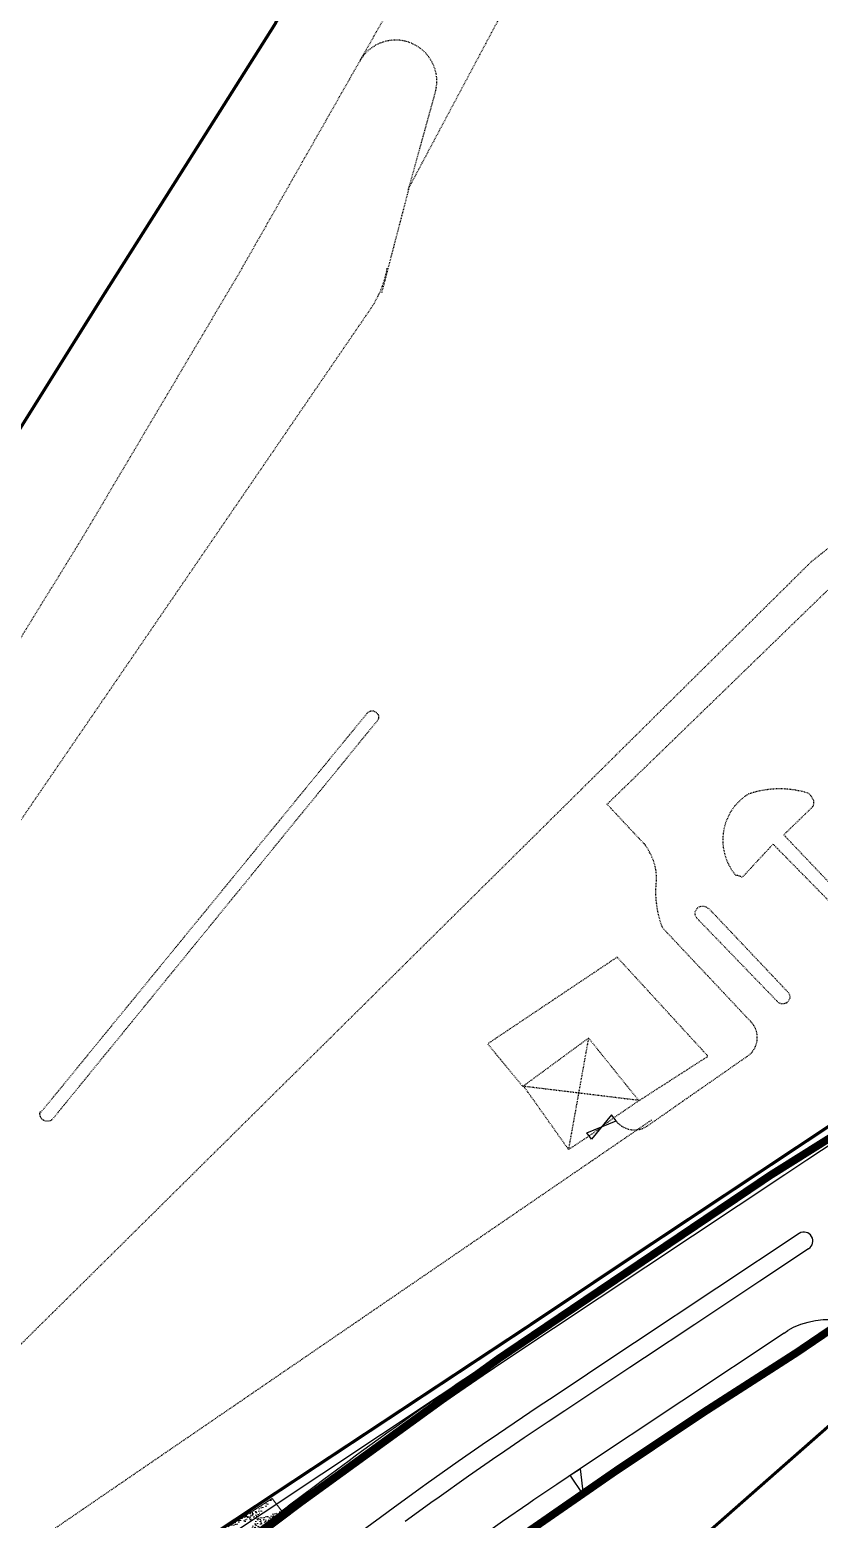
# Model space of a CAD drawing. Header units: millimetres. Extents: x 50357 to 985146, y 723188 to 1803594.
# Drawn here: x 831781.5 to 831882.8, y 820029.4 to 820220.6 of the extents above; entities that cross this region are included whole.
import ezdxf
from ezdxf.xclip import XClip

# ---------------------------------------------------------------- set-up
doc = ezdxf.new("R2010")
doc.units = ezdxf.units.MM
doc.header["$LTSCALE"] = 3
doc.header["$MEASUREMENT"] = 0
for name, pattern in [('DASHED', [19.05, 12.7, -6.35]), ('PHANTOM', [2.5, 1.25, -0.25, 0.25, -0.25, 0.25, -0.25]), ('x-baseplan$0$DGN Style 2', [1.94727e-06, 0, -1.94727e-06])]:
    doc.linetypes.add(name, pattern=pattern)
for name, color, linetype in [('00_Xref', 7, 'Continuous'), ('_PARCEL BOUNDARY', 10, 'DASHED'), ('x-baseplan$0$XXXXX-PIW-DWG-P00-XXXX-R100-WS4-00$0$XXXXX-PIW-P-WHCGRDP1-XXX$0$MMH813_1', 3, 'Continuous'), ('x-baseplan$0$XXXXX-PIW-DWG-P00-XXXX-R100-WS4-00$0$XXXXX-PIW-P-WHCGRDP1-XXX$0$MMH813__', 3, 'Continuous'), ('x-baseplan$0$XXXXX-PIW-DWG-P00-XXXX-R100-WS4-00$0$XXXXX-PIW-P-WHCGRDP1_RUN IN AND OUT-XXX$0$MMH813_S', 3, 'Continuous')]:
    doc.layers.add(name, color=color, linetype=linetype)
for name, color, linetype, lineweight in [('DraftConditionLine_AtGradeRoad_20180809', 7, 'Continuous', 0), ('x-baseplan$0$XXXXX-PIW-DWG-P00-XXXX-R100-WS4-00$0$XXXXX-PIW-P-WHCGRDP1_RUN IN AND OUT-XXX$0$MMH060__', 3, 'Continuous', 13), ('x-baseplan$0$XXXXX-PIW-DWG-P00-XXXX-R100-WS4-00$0$XXXXX-PIW-P-WHCGRDP1_RUN IN AND OUT-XXX$0$MMH071__', 3, 'Continuous', 18)]:
    doc.layers.add(name, color=color, linetype=linetype, lineweight=lineweight)
doc.layers.add('x-baseplan$0$AR-ROAD_AR_BS_MI_', color=7, linetype='Continuous', true_color=0x6d6d6d)

# ---------------------------------------------------------------- blocks, each defined once
blk = doc.blocks.new('x-baseplan$0$XXXXX-PIW-DWG-P00-XXXX-R100-WS4-00')
at = {"layer": 'x-baseplan$0$XXXXX-PIW-DWG-P00-XXXX-R100-WS4-00$0$XXXXX-PIW-P-WHCGRDP1_RUN IN AND OUT-XXX$0$MMH060__'}
h = blk.add_hatch(dxfattribs=at)
h.set_pattern_fill('AR-CONC', color=256, scale=0.005)
h.set_pattern_definition([(50, (0, 0), (0.910923345, -0.0796954277), [0.09525, -1.04775]), (355, (0, 0), (-0.1762171071, 0.9552842262), [0.0762, -0.83820292085]), (100.4514447, (0.0759, -0.0066), (0.73470623545, 0.87558875956), [0.080950044, -0.890451223]), (46.1842, (0, 0.254), (1.3553952045, -0.2102116397), [0.142875, -1.571625]), (96.63555761, (0.113, 0.2365), (1.1870206703, 1.237130623), [0.1214251157, -1.3356780408]), (351.18415117, (0, 0.254), (1.1870206703, 1.237130623), [0.1142998354, -1.2572986596]), (21, (0.127, 0.1905), (0.75807195635, -0.51132599094), [0.09525, -1.04775]), (326, (0.127, 0.1905), (0.30901014174, 0.9209398306), [0.0762, -0.8382]), (71.451445, (0.1902, 0.1479), (1.0670820964, 0.4096138444), [0.080950044, -0.890449688]), (37.5, (0, 0), (0.01544301625, 0.42277519437), [0, -0.82804, 0, -0.8509, 0, -0.841375]), (7.5, (0, 0), (0.33409831255, 0.50090287409), [0, -0.48514, 0, -0.80899, 0, -0.320675]), (327.5, (-0.2832, 0), (0.67795297583, -0.02864371996), [0, -0.3175, 0, -0.9906, 0, -1.31445]), (317.5, (-0.4102, 0), (0.74064590693, 0.12713245517), [0, -0.41275, 0, -0.65786, 0, -0.93345])])
edge = h.paths.add_edge_path()
edge.add_line((834260.35, 818031.27), (834265.73, 818035.32))
edge.add_line((834258.83, 818033.29), (834264.51, 818036.95))
at = {"layer": 'x-baseplan$0$XXXXX-PIW-DWG-P00-XXXX-R100-WS4-00$0$XXXXX-PIW-P-WHCGRDP1-XXX$0$MMH813_1'}
for p, q in [((834332.14, 818070.97, 6), (834310.99, 818056.9, 6.18)), ((834333.33, 818068.99, 6.18), (834327.06, 818064.82, 6.12)), ((834327.06, 818064.82, 6.12), (834323.09, 818062.19, 6.12)), ((834323.09, 818062.19, 6.12), (834318.73, 818059.28, 6.13)), ((834318.73, 818059.28, 6.13), (834312.27, 818054.99, 6.18)), ((834309.13, 818055.66, 6.2), (834300.8, 818050.13, 6.3)), ((834310.99, 818056.9, 6.18), (834309.13, 818055.66, 6.2)), ((834310.4, 818053.75, 6.2), (834302.07, 818048.21, 6.3)), ((834312.27, 818054.99, 6.18), (834310.4, 818053.75, 6.2)), ((834300.8, 818050.13, 6.3), (834298.65, 818048.7, 6.33)), ((834298.65, 818048.7, 6.33), (834295.56, 818046.63, 6.37)), ((834302.07, 818048.21, 6.3), (834299.92, 818046.78, 6.33)), ((834295.56, 818046.63, 6.37), (834292.49, 818044.53, 6.4)), ((834299.92, 818046.78, 6.33), (834296.85, 818044.72, 6.37)), ((834292.02, 818044.21, 6.41), (834288.37, 818041.68, 6.44)), ((834292.49, 818044.53, 6.4), (834292.02, 818044.21, 6.41)), ((834296.85, 818044.72, 6.37), (834293.79, 818042.64, 6.4)), ((834293.32, 818042.32, 6.41), (834289.69, 818039.79, 6.44)), ((834293.79, 818042.64, 6.4), (834293.32, 818042.32, 6.41)), ((834288.37, 818041.68, 6.44), (834284.28, 818038.78, 6.46)), ((834283.82, 818038.45, 6.46), (834280.22, 818035.84, 6.45)), ((834284.28, 818038.78, 6.46), (834283.82, 818038.45, 6.46)), ((834289.69, 818039.79, 6.44), (834285.62, 818036.91, 6.46)), ((834285.16, 818036.58, 6.46), (834281.58, 818033.98, 6.45)), ((834285.62, 818036.91, 6.46), (834285.16, 818036.58, 6.46)), ((834278.39, 818034.49, 6.44), (834276.19, 818032.86, 6.42)), ((834280.22, 818035.84, 6.45), (834278.39, 818034.49, 6.44))]:
    blk.add_line(p, q, dxfattribs=at)
blk.add_arc((834332.74, 818069.98), 1.15, 301.1434, 121.1434, dxfattribs=at)
at = {"layer": 'x-baseplan$0$XXXXX-PIW-DWG-P00-XXXX-R100-WS4-00$0$XXXXX-PIW-P-WHCGRDP1-XXX$0$MMH813__', "ltscale": 0.005142, "elevation": 5.71}
blk.add_lwpolyline([(834337.38, 818084.35), (834297.41, 818057.78), (834291.58, 818053.89), (834290.75, 818053.33), (834289.09, 818052.21), (834288.26, 818051.64), (834287.44, 818051.07), (834286.61, 818050.51), (834284.15, 818048.79), (834283.33, 818048.22), (834280.87, 818046.48), (834280.05, 818045.9), (834279.24, 818045.32), (834278.43, 818044.73), (834275.99, 818042.97), (834275.18, 818042.38), (834274.38, 818041.78), (834273.57, 818041.19), (834272.76, 818040.59), (834271.16, 818039.4), (834269.9, 818038.46), (834265.73, 818035.32)], dxfattribs=at)
at = {"layer": 'x-baseplan$0$XXXXX-PIW-DWG-P00-XXXX-R100-WS4-00$0$XXXXX-PIW-P-WHCGRDP1-XXX$0$MMH813__', "ltscale": 0.005142, "flags": 128}
blk.add_lwpolyline([(834337.77, 818059.63), (834331.84, 818055.69)], dxfattribs=at)
at = {"layer": 'x-baseplan$0$XXXXX-PIW-DWG-P00-XXXX-R100-WS4-00$0$XXXXX-PIW-P-WHCGRDP1-XXX$0$MMH813__', "ltscale": 0.005142}
blk.add_lwpolyline([(834330.19, 818058.17), (834330.67, 818058.49)], dxfattribs=at)
for points in [[(834337.38, 818084.35, 6.22), (834334.05, 818082.14, 6.18), (834333.22, 818081.59, 6.17), (834332.39, 818081.03, 6.15), (834331.55, 818080.48, 6.14), (834330.72, 818079.93, 6.13), (834329.89, 818079.37, 6.12), (834329.05, 818078.82, 6.11), (834328.22, 818078.26, 6.1), (834327.39, 818077.71, 6.09), (834321.56, 818073.84, 6.04), (834320.73, 818073.28, 6.04), (834317.4, 818071.07, 6.04), (834316.56, 818070.51, 6.04), (834313.23, 818068.3, 6.06), (834312.4, 818067.75, 6.06), (834306.57, 818063.87, 6.11), (834305.74, 818063.32, 6.12), (834297.41, 818057.78, 6.22), (834291.58, 818053.89, 6.29), (834290.75, 818053.33, 6.3), (834289.09, 818052.21, 6.32), (834288.26, 818051.64, 6.33), (834287.44, 818051.07, 6.34), (834286.61, 818050.51, 6.35), (834284.15, 818048.79, 6.37), (834283.33, 818048.22, 6.38), (834280.87, 818046.48, 6.39), (834280.05, 818045.9, 6.39), (834279.24, 818045.32, 6.39), (834278.43, 818044.73, 6.39), (834275.99, 818042.97, 6.38), (834275.18, 818042.38, 6.38), (834274.38, 818041.78, 6.38), (834273.57, 818041.19, 6.37), (834272.76, 818040.59, 6.36), (834271.16, 818039.4, 6.35), (834269.9, 818038.46, 6.34), (834266.57, 818035.95, 6.31)], [(834331.84, 818055.69, 0), (834305.6, 818038.25, 0), (834302.69, 818036.29, 0), (834299.79, 818034.32, 0), (834299.13, 818033.87, 0), (834295.77, 818031.54, 0), (834291.78, 818028.72, 0), (834291.14, 818028.25, 0), (834287.82, 818025.85, 0), (834285.84, 818024.4, 0), (834283.89, 818022.95, 0), (834282.4, 818021.83, 0), (834267.94, 818010.96, 0), (834236.67, 817985.99, 0), (834234.79, 817984.58, 0), (834234.39, 817984.28, 0), (834232.89, 817983.2, 0)], [(834355.98, 818095.06, 0), (834355.75, 818094.92, 0), (834355.49, 818094.74, 0), (834355.48, 818094.73, 0), (834347.16, 818089.2, 0), (834338.61, 818084, 0), (834333.12, 818080.37, 0), (834330.28, 818078.46, 0), (834294.62, 818054.76, 0), (834291.59, 818052.72, 0), (834288.57, 818050.67, 0), (834287.89, 818050.2, 0), (834284.4, 818047.78, 0), (834280.25, 818044.84, 0), (834279.57, 818044.36, 0), (834276.13, 818041.86, 0), (834274.07, 818040.35, 0), (834272.04, 818038.84, 0), (834270.49, 818037.68, 0), (834256.03, 818026.8, 0), (834223.37, 818003.67, 0)], [(834330.19, 818058.17, 0), (834303.95, 818040.72, 0), (834301.02, 818038.76, 0), (834298.1, 818036.78, 0), (834297.44, 818036.32, 0), (834294.06, 818033.98, 0), (834290.05, 818031.13, 0), (834289.4, 818030.67, 0), (834286.07, 818028.25, 0), (834284.08, 818026.79, 0), (834282.11, 818025.33, 0), (834280.61, 818024.21, 0), (834266.15, 818013.33, 0), (834234.88, 817988.37, 0), (834233, 817986.96, 0)], [(834337.77, 818059.63, 0), (834337.21, 818059.75, 0), (834336.21, 818059.85, 0), (834335.22, 818059.85, 0), (834334.22, 818059.75, 0), (834333.24, 818059.55, 0), (834332.29, 818059.26, 0), (834331.36, 818058.87, 0), (834330.67, 818058.49, 0)]]:
    blk.add_polyline3d(points, dxfattribs=at)
at = {"layer": 'x-baseplan$0$XXXXX-PIW-DWG-P00-XXXX-R100-WS4-00$0$XXXXX-PIW-P-WHCGRDP1_RUN IN AND OUT-XXX$0$MMH060__'}
for p, q in [((834258.83, 818033.29), (834264.51, 818036.95, 19.94)), ((834264.51, 818036.95, 19.94), (834265.73, 818035.32, 5.71)), ((834260.35, 818031.27, 6.49), (834265.73, 818035.32, 5.71))]:
    blk.add_line(p, q, dxfattribs=at)
at = {"layer": 'x-baseplan$0$XXXXX-PIW-DWG-P00-XXXX-R100-WS4-00$0$XXXXX-PIW-P-WHCGRDP1_RUN IN AND OUT-XXX$0$MMH071__'}
blk.add_line((834265.73, 818035.32, 5.71), (834266.32, 818034.54), dxfattribs=at)
at = {"layer": 'x-baseplan$0$XXXXX-PIW-DWG-P00-XXXX-R100-WS4-00$0$XXXXX-PIW-P-WHCGRDP1_RUN IN AND OUT-XXX$0$MMH813_S'}
for p, q in [((834265.73, 818035.32, 6.46), (834267.52, 818035.44)), ((834267.52, 818035.44), (834266.32, 818034.54))]:
    blk.add_line(p, q, dxfattribs=at)
blk.add_lwpolyline([(834304.42, 818037.46), (834302.76, 818039.93), (834304.01, 818040.76)], close=True, dxfattribs=at)
blk = doc.blocks.new('x-baseplan')
at = {"layer": 'x-baseplan$0$AR-ROAD_AR_BS_MI_', "linetype": 'x-baseplan$0$DGN Style 2'}
for p, q in [((834282, 818204.91), (834285.45, 818217.4)), ((834282, 818204.91), (834278.52, 818191.56)), ((834305.1, 818096.03), (834311.56, 818087.99)), ((834302.54, 818081.73), (834297.38, 818089.02)), ((834311.55, 818087.98), (834308.34, 818085.79)), ((834308.34, 818085.79), (834305.17, 818083.45)), ((834305.17, 818083.45), (834302.52, 818081.72))]:
    blk.add_line(p, q, dxfattribs=at)
at = {"layer": 'x-baseplan$0$AR-ROAD_AR_BS_MI_'}
blk.add_line((834217.07, 818004.36), (834353.63, 818095.16), dxfattribs=at)
at = {"layer": 'x-baseplan$0$AR-ROAD_AR_BS_MI_', "linetype": 'ByBlock', "lineweight": -2}
for p, q in [((834308.05, 818086.2), (834305.48, 818083.05)), ((834308.65, 818085.39), (834308.05, 818086.2)), ((834304.89, 818083.86), (834308.65, 818085.39)), ((834305.48, 818083.05), (834304.89, 818083.86))]:
    blk.add_line(p, q, dxfattribs=at)
at = {"layer": 'x-baseplan$0$AR-ROAD_AR_BS_MI_', "linetype": 'x-baseplan$0$DGN Style 2', "flags": 128}
for points in [[(834296.64, 818266.97), (834296.61, 818266.86), (834296.57, 818266.74), (834296.54, 818266.62), (834296.51, 818266.5), (834296.49, 818266.38), (834296.44, 818266.16), (834294.52, 818261.04), (834292.5, 818255.94), (834290.39, 818250.88), (834288.2, 818245.86), (834285.92, 818240.88), (834283.55, 818235.94), (834279.81, 818228.56), (834260.26, 818194.18), (834240.1, 818160.14), (834218.88, 818125.7)], [(834282, 818204.91), (834282.05, 818205.13), (834311.22, 818259.88)], [(834212.44, 818095.01), (834277.13, 818189.59), (834277.26, 818189.78), (834277.38, 818189.98), (834277.51, 818190.17), (834277.63, 818190.37), (834277.74, 818190.57), (834277.86, 818190.78), (834277.97, 818190.98), (834278.07, 818191.19), (834278.17, 818191.4), (834278.27, 818191.61), (834278.37, 818191.82), (834278.46, 818192.03), (834278.55, 818192.25), (834278.63, 818192.47), (834278.71, 818192.68), (834278.78, 818192.9), (834278.86, 818193.12), (834278.92, 818193.35), (834278.99, 818193.57), (834279.05, 818193.79), (834279.11, 818194.02), (834279.16, 818194.25), (834279.21, 818194.47), (834279.29, 818194.91)], [(834344.62, 818162.09), (834344.39, 818162.07), (834343.83, 818162.01), (834343.27, 818161.93), (834342.72, 818161.85), (834342.16, 818161.76), (834341.61, 818161.66), (834341.06, 818161.55), (834340.51, 818161.43), (834339.96, 818161.3), (834339.42, 818161.16), (834338.87, 818161.01), (834338.33, 818160.85), (834333.7, 818157.18), (834236.42, 818060.84)], [(834307.47, 818126.03), (834344.61, 818162.08)], [(834234.87, 818086.54), (834276.77, 818137.81), (834276.78, 818137.82), (834276.79, 818137.83), (834276.81, 818137.84), (834276.82, 818137.85), (834276.83, 818137.86), (834276.84, 818137.87), (834276.85, 818137.88), (834276.86, 818137.89), (834276.88, 818137.89), (834276.89, 818137.9), (834276.9, 818137.91), (834276.91, 818137.92), (834276.93, 818137.92), (834276.94, 818137.93), (834276.95, 818137.94), (834276.96, 818137.94), (834276.98, 818137.95), (834276.99, 818137.96), (834277, 818137.96), (834277.02, 818137.97), (834277.03, 818137.97), (834277.04, 818137.98), (834277.06, 818137.98), (834277.07, 818137.99), (834277.09, 818137.99), (834277.1, 818138), (834277.11, 818138), (834277.13, 818138), (834277.14, 818138.01), (834277.16, 818138.01), (834277.17, 818138.01), (834277.18, 818138.02), (834277.2, 818138.02), (834277.21, 818138.02), (834277.23, 818138.02), (834277.24, 818138.02), (834277.26, 818138.03), (834277.27, 818138.03), (834277.28, 818138.03), (834277.3, 818138.03), (834277.31, 818138.03), (834277.33, 818138.03), (834277.34, 818138.03), (834277.36, 818138.03), (834277.37, 818138.03), (834277.39, 818138.03), (834277.4, 818138.03), (834277.41, 818138.03), (834277.43, 818138.02), (834277.44, 818138.02), (834277.46, 818138.02), (834277.47, 818138.02), (834277.49, 818138.01), (834277.5, 818138.01), (834277.51, 818138.01), (834277.53, 818138.01), (834277.54, 818138), (834277.56, 818138), (834277.57, 818137.99), (834277.58, 818137.99), (834277.6, 818137.99), (834277.61, 818137.98), (834277.63, 818137.98), (834277.64, 818137.97), (834277.65, 818137.96), (834277.67, 818137.96), (834277.68, 818137.95), (834277.69, 818137.95), (834277.71, 818137.94), (834277.72, 818137.93), (834277.73, 818137.93), (834277.74, 818137.92), (834277.76, 818137.91), (834277.77, 818137.9), (834277.78, 818137.9), (834277.79, 818137.89), (834277.8, 818137.88), (834277.82, 818137.87), (834277.83, 818137.86), (834277.84, 818137.86), (834277.85, 818137.85), (834277.86, 818137.84), (834277.87, 818137.83), (834277.88, 818137.82), (834277.9, 818137.81), (834277.91, 818137.8), (834277.92, 818137.79), (834277.93, 818137.78), (834277.94, 818137.77), (834277.95, 818137.76), (834277.96, 818137.75), (834277.97, 818137.73), (834277.97, 818137.72), (834277.98, 818137.71), (834277.99, 818137.7), (834278, 818137.69), (834278.01, 818137.68), (834278.02, 818137.67), (834278.03, 818137.65), (834278.03, 818137.64), (834278.04, 818137.63), (834278.05, 818137.62), (834278.06, 818137.6), (834278.06, 818137.59), (834278.07, 818137.58), (834278.08, 818137.57), (834278.08, 818137.55), (834278.09, 818137.54), (834278.09, 818137.53), (834278.1, 818137.51), (834278.1, 818137.5), (834278.11, 818137.49), (834278.11, 818137.47), (834278.12, 818137.46), (834278.12, 818137.44), (834278.13, 818137.43), (834278.13, 818137.42), (834278.14, 818137.4), (834278.14, 818137.39), (834278.14, 818137.37), (834278.15, 818137.36), (834278.15, 818137.35), (834278.15, 818137.33), (834278.15, 818137.32), (834278.15, 818137.3), (834278.16, 818137.29), (834278.16, 818137.27), (834278.16, 818137.26), (834278.16, 818137.25), (834278.16, 818137.23), (834278.16, 818137.22), (834278.16, 818137.2), (834278.16, 818137.19), (834278.16, 818137.17), (834278.16, 818137.16), (834278.16, 818137.14), (834278.16, 818137.13), (834278.16, 818137.11), (834278.15, 818137.1), (834278.15, 818137.09), (834278.15, 818137.07), (834278.15, 818137.06), (834278.15, 818137.04), (834278.14, 818137.03), (834278.14, 818137.01), (834278.14, 818137), (834278.13, 818136.99), (834278.13, 818136.97), (834278.13, 818136.96), (834278.12, 818136.94), (834278.12, 818136.93), (834278.11, 818136.92), (834278.11, 818136.9), (834278.1, 818136.89), (834278.09, 818136.87), (834236.39, 818085.7), (834236.38, 818085.68), (834236.37, 818085.67), (834236.36, 818085.66), (834236.35, 818085.65), (834236.34, 818085.63), (834236.33, 818085.62), (834236.32, 818085.61), (834236.3, 818085.6), (834236.29, 818085.59), (834236.28, 818085.58), (834236.27, 818085.57), (834236.25, 818085.56), (834236.24, 818085.55), (834236.23, 818085.54), (834236.21, 818085.53), (834236.2, 818085.52), (834236.19, 818085.51), (834236.17, 818085.5), (834236.16, 818085.49), (834236.15, 818085.48), (834236.13, 818085.47), (834236.12, 818085.46), (834236.1, 818085.46), (834236.09, 818085.45), (834236.07, 818085.44), (834236.06, 818085.43), (834236.04, 818085.43), (834236.03, 818085.42), (834236.01, 818085.41), (834236, 818085.41), (834235.98, 818085.4), (834235.97, 818085.4), (834235.95, 818085.39), (834235.94, 818085.39), (834235.92, 818085.38), (834235.9, 818085.38), (834235.89, 818085.37), (834235.87, 818085.37), (834235.86, 818085.37), (834235.84, 818085.36), (834235.82, 818085.36), (834235.81, 818085.36), (834235.79, 818085.35), (834235.78, 818085.35), (834235.76, 818085.35), (834235.74, 818085.35), (834235.73, 818085.35), (834235.71, 818085.35), (834235.69, 818085.35), (834235.68, 818085.35), (834235.66, 818085.35), (834235.64, 818085.35), (834235.63, 818085.35), (834235.61, 818085.35), (834235.59, 818085.35), (834235.58, 818085.35), (834235.56, 818085.35), (834235.55, 818085.35), (834235.53, 818085.35), (834235.51, 818085.36), (834235.5, 818085.36), (834235.48, 818085.36), (834235.46, 818085.37), (834235.45, 818085.37), (834235.43, 818085.37), (834235.42, 818085.38), (834235.4, 818085.38), (834235.39, 818085.39), (834235.37, 818085.39), (834235.35, 818085.4), (834235.34, 818085.4), (834235.32, 818085.41), (834235.31, 818085.41), (834235.29, 818085.42), (834235.28, 818085.43), (834235.26, 818085.43), (834235.25, 818085.44), (834235.23, 818085.45), (834235.22, 818085.46), (834235.2, 818085.46), (834235.19, 818085.47), (834235.18, 818085.48), (834235.16, 818085.49), (834235.15, 818085.5), (834235.13, 818085.51), (834235.12, 818085.52), (834235.11, 818085.52), (834235.09, 818085.53), (834235.08, 818085.54), (834235.07, 818085.55), (834235.05, 818085.57), (834235.04, 818085.58), (834235.03, 818085.59), (834235.02, 818085.6), (834235.01, 818085.61), (834234.99, 818085.62), (834234.98, 818085.63), (834234.97, 818085.64), (834234.96, 818085.66), (834234.95, 818085.67), (834234.94, 818085.68), (834234.93, 818085.69), (834234.92, 818085.71), (834234.91, 818085.72), (834234.9, 818085.73), (834234.89, 818085.75), (834234.88, 818085.76), (834234.87, 818085.77), (834234.86, 818085.79), (834234.85, 818085.8), (834234.84, 818085.82), (834234.84, 818085.83), (834234.83, 818085.84), (834234.82, 818085.86), (834234.81, 818085.87), (834234.81, 818085.89), (834234.8, 818085.9), (834234.79, 818085.92), (834234.79, 818085.93), (834234.78, 818085.95), (834234.77, 818085.96), (834234.77, 818085.98), (834234.76, 818086), (834234.76, 818086.01), (834234.75, 818086.03), (834234.75, 818086.04), (834234.75, 818086.06), (834234.74, 818086.07), (834234.74, 818086.09), (834234.73, 818086.11), (834234.73, 818086.12), (834234.73, 818086.14), (834234.73, 818086.16), (834234.72, 818086.17), (834234.72, 818086.19), (834234.72, 818086.2), (834234.72, 818086.22), (834234.72, 818086.24), (834234.72, 818086.25), (834234.72, 818086.27), (834234.72, 818086.29), (834234.72, 818086.3), (834234.72, 818086.32), (834234.72, 818086.34), (834234.72, 818086.35), (834234.72, 818086.37), (834234.72, 818086.39), (834234.72, 818086.4), (834234.73, 818086.42), (834234.73, 818086.43), (834234.73, 818086.45), (834234.73, 818086.47), (834234.74, 818086.48), (834234.74, 818086.5), (834234.74, 818086.51), (834234.75, 818086.53), (834234.75, 818086.55), (834234.76, 818086.56), (834234.87, 818086.54)], [(834325.67, 818127.37), (834325.98, 818127.49), (834326.18, 818127.55), (834326.39, 818127.61), (834326.6, 818127.67), (834326.8, 818127.72), (834327.01, 818127.77), (834327.22, 818127.81), (834327.43, 818127.85), (834327.64, 818127.89), (834327.85, 818127.92), (834328.06, 818127.95), (834328.27, 818127.97), (834328.48, 818128), (834328.7, 818128.01), (834328.91, 818128.03), (834329.12, 818128.04), (834329.34, 818128.05), (834329.55, 818128.05), (834329.76, 818128.05), (834329.98, 818128.04), (834330.19, 818128.04), (834330.4, 818128.03), (834330.61, 818128.01), (834330.83, 818127.99), (834331.04, 818127.97), (834331.25, 818127.94), (834331.46, 818127.91), (834331.67, 818127.88), (834331.88, 818127.84), (834332.09, 818127.8), (834332.3, 818127.75), (834332.51, 818127.71), (834332.71, 818127.65), (834332.92, 818127.6), (834333.13, 818127.54), (834333.33, 818127.48), (834333.45, 818127.28)], [(834308.35, 818085.79), (834308.5, 818085.57), (834308.53, 818085.53), (834308.56, 818085.49), (834308.59, 818085.45), (834308.62, 818085.4), (834308.65, 818085.36), (834308.69, 818085.32), (834308.72, 818085.28), (834308.75, 818085.24), (834308.79, 818085.2), (834308.83, 818085.17), (834308.86, 818085.13), (834308.9, 818085.09), (834308.94, 818085.06), (834308.98, 818085.02), (834309.02, 818084.99), (834309.06, 818084.95), (834309.1, 818084.92), (834309.14, 818084.88), (834309.18, 818084.85), (834309.22, 818084.82), (834309.27, 818084.79), (834309.31, 818084.76), (834309.35, 818084.73), (834309.4, 818084.7), (834309.44, 818084.68), (834309.49, 818084.65), (834309.53, 818084.62), (834309.58, 818084.6), (834309.63, 818084.57), (834309.68, 818084.55), (834309.72, 818084.53), (834309.77, 818084.51), (834309.82, 818084.49), (834309.87, 818084.47), (834309.92, 818084.45), (834309.97, 818084.43), (834310.02, 818084.41), (834310.07, 818084.39), (834310.12, 818084.38), (834310.17, 818084.36), (834310.22, 818084.35), (834310.27, 818084.34), (834310.32, 818084.32), (834310.37, 818084.31), (834310.42, 818084.3), (834310.47, 818084.29), (834310.53, 818084.28), (834310.58, 818084.28), (834310.63, 818084.27), (834310.68, 818084.26), (834310.74, 818084.26), (834310.79, 818084.25), (834310.84, 818084.25), (834310.89, 818084.25), (834310.95, 818084.25), (834311, 818084.25), (834311.05, 818084.25), (834311.1, 818084.25), (834311.16, 818084.25), (834311.21, 818084.25), (834311.26, 818084.26), (834311.31, 818084.26), (834311.37, 818084.27), (834311.42, 818084.28), (834311.47, 818084.28), (834311.52, 818084.29), (834311.57, 818084.3), (834311.63, 818084.31), (834311.68, 818084.32), (834311.73, 818084.34), (834311.78, 818084.35), (834311.83, 818084.36), (834311.88, 818084.38), (834311.93, 818084.4), (834311.98, 818084.41), (834312.03, 818084.43), (834312.08, 818084.45), (834312.13, 818084.47), (834312.18, 818084.49), (834312.23, 818084.51), (834312.27, 818084.53), (834312.32, 818084.55), (834312.37, 818084.58), (834312.42, 818084.6), (834312.5, 818084.65), (834325.25, 818093.54), (834325.3, 818093.56), (834325.34, 818093.59), (834325.39, 818093.61), (834325.43, 818093.64), (834325.47, 818093.67), (834325.51, 818093.7), (834325.56, 818093.73), (834325.6, 818093.76), (834325.64, 818093.79), (834325.68, 818093.82), (834325.72, 818093.86), (834325.75, 818093.89), (834325.79, 818093.93), (834325.83, 818093.96), (834325.87, 818094), (834325.9, 818094.03), (834325.94, 818094.07), (834325.97, 818094.11), (834326.01, 818094.14), (834326.04, 818094.18), (834326.08, 818094.22), (834326.11, 818094.26), (834326.14, 818094.3), (834326.17, 818094.34), (834326.2, 818094.38), (834326.23, 818094.43), (834326.26, 818094.47), (834326.29, 818094.51), (834326.31, 818094.55), (834326.34, 818094.6), (834326.37, 818094.64), (834326.39, 818094.69), (834326.42, 818094.73), (834326.44, 818094.78), (834326.46, 818094.82), (834326.48, 818094.87), (834326.5, 818094.92), (834326.52, 818094.96), (834326.54, 818095.01), (834326.56, 818095.06), (834326.58, 818095.11), (834326.6, 818095.16), (834326.61, 818095.2), (834326.63, 818095.25), (834326.64, 818095.3), (834326.66, 818095.35), (834326.67, 818095.4), (834326.68, 818095.45), (834326.69, 818095.5), (834326.7, 818095.55), (834326.71, 818095.6), (834326.72, 818095.65), (834326.72, 818095.7), (834326.73, 818095.75), (834326.74, 818095.81), (834326.74, 818095.86), (834326.74, 818095.91), (834326.75, 818095.96), (834326.75, 818096.01), (834326.75, 818096.06), (834326.75, 818096.11), (834326.75, 818096.16), (834326.75, 818096.21), (834326.75, 818096.27), (834326.74, 818096.32), (834326.74, 818096.37), (834326.73, 818096.42), (834326.73, 818096.47), (834326.72, 818096.52), (834326.71, 818096.57), (834326.7, 818096.62), (834326.69, 818096.67), (834326.68, 818096.72), (834326.67, 818096.77), (834326.66, 818096.82), (834326.65, 818096.87), (834326.63, 818096.92), (834326.62, 818096.97), (834326.6, 818097.02), (834326.58, 818097.07), (834326.57, 818097.12), (834326.55, 818097.16), (834326.53, 818097.21), (834326.51, 818097.26), (834326.49, 818097.3), (834326.47, 818097.35), (834326.44, 818097.4), (834326.42, 818097.44), (834326.4, 818097.49), (834326.37, 818097.53), (834326.35, 818097.58), (834326.32, 818097.62), (834326.29, 818097.66), (834326.27, 818097.71), (834326.24, 818097.75), (834326.21, 818097.79), (834326.18, 818097.83), (834326.15, 818097.87), (834326.12, 818097.92), (834326.08, 818097.96), (834326.05, 818097.99), (834326.02, 818098.03), (834325.98, 818098.07), (834325.95, 818098.11), (834325.91, 818098.15), (834325.88, 818098.18), (834325.83, 818098.23), (834314.62, 818110.15), (834314.54, 818110.36), (834314.46, 818110.57), (834314.39, 818110.78), (834314.32, 818111), (834314.26, 818111.21), (834314.2, 818111.43), (834314.14, 818111.65), (834314.09, 818111.87), (834314.04, 818112.09), (834313.99, 818112.31), (834313.95, 818112.53), (834313.91, 818112.75), (834313.88, 818112.97), (834313.85, 818113.2), (834313.82, 818113.42), (834313.8, 818113.64), (834313.78, 818113.87), (834313.76, 818114.09), (834313.75, 818114.32), (834313.75, 818114.54), (834313.74, 818114.77), (834313.74, 818114.99), (834313.75, 818115.22), (834313.76, 818115.44), (834313.77, 818115.67), (834313.79, 818115.89), (834313.8, 818116), (834313.81, 818116.11), (834313.81, 818116.22), (834313.82, 818116.33), (834313.82, 818116.44), (834313.82, 818116.55), (834313.82, 818116.66), (834313.82, 818116.77), (834313.82, 818116.88), (834313.81, 818116.99), (834313.8, 818117.1), (834313.79, 818117.21), (834313.78, 818117.31), (834313.77, 818117.42), (834313.75, 818117.53), (834313.73, 818117.64), (834313.72, 818117.75), (834313.69, 818117.86), (834313.67, 818117.96), (834313.65, 818118.07), (834313.62, 818118.18), (834313.59, 818118.28), (834313.56, 818118.39), (834313.53, 818118.49), (834313.49, 818118.6), (834313.46, 818118.7), (834313.42, 818118.8), (834313.35, 818118.97), (834313.29, 818119.13), (834313.22, 818119.29), (834313.15, 818119.45), (834313.07, 818119.61), (834312.99, 818119.76), (834312.91, 818119.92), (834312.83, 818120.07), (834312.74, 818120.23), (834312.65, 818120.38), (834312.56, 818120.53), (834312.47, 818120.67), (834312.46, 818120.69), (834312.45, 818120.71), (834312.44, 818120.72), (834312.43, 818120.74), (834312.42, 818120.75), (834312.41, 818120.77), (834312.4, 818120.79), (834312.39, 818120.8), (834312.38, 818120.82), (834312.37, 818120.83), (834312.36, 818120.85), (834312.35, 818120.86), (834312.33, 818120.87), (834312.32, 818120.89), (834312.31, 818120.9), (834312.3, 818120.92), (834312.28, 818120.93), (834312.27, 818120.94), (834312.26, 818120.96), (834312.24, 818120.97), (834312.23, 818120.98), (834312.21, 818120.99), (834312.2, 818121), (834312.19, 818121.02), (834312.17, 818121.03), (834312.16, 818121.04), (834312.14, 818121.05), (834307.48, 818126.04)], [(834325.66, 818127.37), (834325.55, 818127.3), (834325.45, 818127.24), (834325.35, 818127.17), (834325.25, 818127.1), (834325.15, 818127.03), (834325.05, 818126.96), (834324.96, 818126.88), (834324.86, 818126.8), (834324.77, 818126.73), (834324.68, 818126.65), (834324.59, 818126.57), (834324.5, 818126.48), (834324.41, 818126.4), (834324.33, 818126.31), (834324.24, 818126.23), (834324.16, 818126.14), (834324.08, 818126.05), (834324, 818125.96), (834323.92, 818125.87), (834323.84, 818125.77), (834323.77, 818125.68), (834323.7, 818125.58), (834323.62, 818125.48), (834323.56, 818125.38), (834323.49, 818125.28), (834323.42, 818125.18), (834323.36, 818125.08), (834323.29, 818124.97), (834323.23, 818124.87), (834323.17, 818124.76), (834323.12, 818124.66), (834323.06, 818124.55), (834323.01, 818124.44), (834322.96, 818124.33), (834322.91, 818124.22), (834322.86, 818124.11), (834322.81, 818124), (834322.77, 818123.88), (834322.73, 818123.77), (834322.69, 818123.65), (834322.65, 818123.54), (834322.61, 818123.42), (834322.58, 818123.31), (834322.55, 818123.19), (834322.52, 818123.07), (834322.49, 818122.95), (834322.47, 818122.84), (834322.44, 818122.72), (834322.42, 818122.6), (834322.4, 818122.48), (834322.39, 818122.36), (834322.37, 818122.24), (834322.36, 818122.12), (834322.35, 818122), (834322.34, 818121.87), (834322.33, 818121.75), (834322.33, 818121.63), (834322.33, 818121.51), (834322.32, 818121.39), (834322.33, 818121.27), (834322.33, 818121.15), (834322.34, 818121.03), (834322.34, 818120.91), (834322.36, 818120.78), (834322.37, 818120.66), (834322.38, 818120.54), (834322.4, 818120.42), (834322.42, 818120.3), (834322.44, 818120.18), (834322.46, 818120.07), (834322.49, 818119.95), (834322.51, 818119.83), (834322.54, 818119.71), (834322.57, 818119.59), (834322.61, 818119.48), (834322.64, 818119.36), (834322.68, 818119.25), (834322.72, 818119.13), (834322.76, 818119.02), (834322.8, 818118.9), (834322.85, 818118.79), (834322.9, 818118.68), (834322.94, 818118.57), (834323, 818118.46), (834323.05, 818118.35), (834323.1, 818118.24), (834323.16, 818118.13), (834323.22, 818118.03), (834323.28, 818117.92), (834323.34, 818117.82), (834323.41, 818117.72), (834323.47, 818117.61), (834323.54, 818117.51), (834323.61, 818117.41), (834323.68, 818117.32), (834323.75, 818117.22), (834323.83, 818117.12), (834323.9, 818117.03), (834323.98, 818116.94), (834324.07, 818116.83)], [(834333.84, 818125.69), (834333.85, 818125.7), (834333.86, 818125.72), (834333.86, 818125.73), (834333.87, 818125.74), (834333.88, 818125.76), (834333.89, 818125.77), (834333.9, 818125.78), (834333.91, 818125.8), (834333.91, 818125.81), (834333.92, 818125.83), (834333.93, 818125.84), (834333.94, 818125.85), (834333.94, 818125.87), (834333.95, 818125.88), (834333.95, 818125.9), (834333.96, 818125.91), (834333.97, 818125.93), (834333.97, 818125.94), (834333.98, 818125.96), (834333.98, 818125.97), (834333.99, 818125.99), (834333.99, 818126.01), (834333.99, 818126.02), (834334, 818126.04), (834334, 818126.05), (834334, 818126.07), (834334.01, 818126.08), (834334.01, 818126.1), (834334.01, 818126.11), (834334.01, 818126.13), (834334.02, 818126.15), (834334.02, 818126.16), (834334.02, 818126.18), (834334.02, 818126.19), (834334.02, 818126.21), (834334.02, 818126.23), (834334.02, 818126.24), (834334.02, 818126.26), (834334.02, 818126.27), (834334.02, 818126.29), (834334.02, 818126.31), (834334.02, 818126.32), (834334.02, 818126.34), (834334.01, 818126.35), (834334.01, 818126.37), (834334.01, 818126.39), (834334.01, 818126.4), (834334, 818126.42), (834334, 818126.43), (834334, 818126.45), (834333.99, 818126.46), (834333.99, 818126.48), (834333.98, 818126.5), (834333.98, 818126.51), (834333.97, 818126.53), (834333.97, 818126.54), (834333.96, 818126.56), (834333.96, 818126.57), (834333.95, 818126.59), (834333.95, 818126.6), (834333.94, 818126.62), (834333.93, 818126.63), (834333.92, 818126.66), (834333.9, 818126.7), (834333.88, 818126.73), (834333.87, 818126.76), (834333.85, 818126.79), (834333.83, 818126.82), (834333.81, 818126.86), (834333.79, 818126.89), (834333.77, 818126.92), (834333.75, 818126.95), (834333.72, 818126.98), (834333.7, 818127.01), (834333.68, 818127.03), (834333.66, 818127.06), (834333.63, 818127.09), (834333.61, 818127.12), (834333.58, 818127.15), (834333.56, 818127.17), (834333.53, 818127.2), (834333.51, 818127.23), (834333.48, 818127.25), (834333.45, 818127.28), (834333.45, 818127.28)], [(834340.5, 818111.4), (834340.45, 818111.27), (834330.15, 818122.11), (834333.84, 818125.69)], [(834328.76, 818120.9), (834324.84, 818116.67), (834324.77, 818116.69), (834324.71, 818116.72), (834324.65, 818116.74), (834324.58, 818116.77), (834324.52, 818116.79), (834324.45, 818116.81), (834324.39, 818116.83), (834324.32, 818116.85), (834324.26, 818116.87), (834324.19, 818116.88), (834324.13, 818116.9), (834324.06, 818116.91), (834323.99, 818116.92), (834324.07, 818116.83)], [(834328.78, 818120.91), (834328.79, 818120.91), (834339.3, 818110.21), (834337.79, 818108.75)], [(834320.52, 818112.67), (834330.77, 818101.84), (834330.89, 818101.57), (834330.93, 818101.27), (834330.86, 818100.98), (834330.71, 818100.73), (834330.48, 818100.53), (834330.21, 818100.42), (834329.91, 818100.4), (834329.52, 818100.53), (834319.05, 818111.36), (834318.88, 818111.6), (834318.79, 818111.88), (834318.79, 818112.18), (834318.89, 818112.47), (834319.07, 818112.71), (834319.31, 818112.88), (834319.59, 818112.97), (834319.89, 818112.97), (834320.18, 818112.88), (834320.47, 818112.64)], [(834311.56, 818087.99), (834320.43, 818093.7), (834308.77, 818106.41), (834292.16, 818095.29), (834296.58, 818089.9)], [(834297.37, 818089.01), (834296.75, 818089.89), (834305.09, 818096.02)], [(834305.09, 818096.02), (834302.52, 818081.72)], [(834296.58, 818089.9), (834311.45, 818088.08)], [(834236.41, 818060.84), (834194.52, 818019.36)]]:
    blk.add_lwpolyline(points, dxfattribs=at)
at = {"layer": 'x-baseplan$0$AR-ROAD_AR_BS_MI_', "linetype": 'x-baseplan$0$DGN Style 2'}
blk.add_arc((834280.35, 818218.81), 5.29, 344.5942, 150.3756, dxfattribs=at)
blk.add_open_spline([(834217.16, 818123.01), (834207.97, 818108.73), (834203.01, 818100.94), (834198.06, 818093.15), (834190.62, 818081.99), (834182.3, 818069.51), (834173.97, 818057.03), (834172.72, 818055.14), (834172.44, 818054.65), (834171.88, 818053.67), (834171.38, 818052.72), (834170.77, 818051.37), (834170.42, 818050.51), (834170.28, 818050.12), (834170.23, 818049.92), (834170.19, 818049.72), (834170.14, 818049.49), (834169.74, 818048.4), (834169.42, 818047.3), (834168.84, 818044.68), (834168.59, 818042.67), (834168.57, 818039.77), (834168.68, 818038.3), (834168.81, 818037.28), (834168.89, 818036.75), (834169.04, 818035.78), (834169.24, 818034.82), (834169.45, 818033.9), (834169.58, 818033.39), (834169.71, 818032.88), (834169.9, 818032.21), (834170.19, 818031.2), (834170.69, 818029.81), (834171.03, 818028.91), (834171.4, 818028.04), (834171.78, 818027.15), (834172.27, 818026.17), (834172.54, 818025.66), (834173.27, 818024.36), (834174.13, 818023.08), (834175.87, 818020.97), (834176.82, 818019.99), (834178.14, 818018.82), (834178.57, 818018.47), (834179.74, 818017.57), (834180.76, 818016.89), (834182.31, 818016), (834183.08, 818015.6), (834183.86, 818015.19), (834184.88, 818014.7), (834185.91, 818014.23), (834187.24, 818013.67), (834188, 818013.38), (834189.35, 818012.87), (834190.12, 818012.62), (834190.98, 818012.34), (834191.52, 818012.19), (834192.05, 818012.05), (834192.9, 818011.86), (834193.86, 818011.69), (834195.59, 818011.53), (834196.73, 818011.51), (834198.12, 818011.6), (834199.27, 818011.69), (834200.93, 818011.93), (834201.95, 818012.12), (834203.03, 818012.35), (834203.99, 818012.58), (834205.45, 818013.01), (834207.14, 818013.56), (834208.4, 818014.1), (834209.52, 818014.66), (834210.66, 818015.27), (834211.75, 818015.98), (834212.64, 818016.64), (834212.85, 818016.8), (834213.05, 818016.96), (834213.38, 818017.18), (834235.42, 818032.28), (834257.46, 818047.37), (834313.23, 818085.55)], degree=3, knots=[0, 0, 0, 0, 0.118549, 0.119922, 0.119922, 0.292667, 0.314758, 0.314758, 0.322104, 0.322104, 0.329451, 0.336081, 0.341297, 0.341488, 0.341488, 0.343923, 0.344155, 0.344618, 0.358987, 0.358987, 0.379393, 0.385178, 0.39664, 0.398543, 0.398543, 0.403565, 0.411326, 0.411326, 0.415739, 0.418174, 0.418174, 0.424794, 0.431794, 0.437349, 0.437349, 0.444091, 0.44981, 0.451582, 0.451582, 0.469286, 0.471423, 0.487063, 0.487063, 0.494301, 0.494301, 0.506246, 0.510156, 0.517505, 0.517505, 0.52162, 0.532201, 0.532201, 0.540333, 0.542782, 0.550898, 0.550898, 0.554553, 0.55809, 0.55809, 0.565833, 0.570707, 0.580657, 0.580657, 0.588819, 0.595598, 0.602376, 0.602376, 0.609847, 0.615173, 0.622211, 0.632923, 0.632923, 0.638514, 0.649735, 0.649735, 0.652952, 0.653071, 0.653071, 0.658133, 1, 1, 1, 1], dxfattribs=at)
blk.add_blockref('x-baseplan$0$XXXXX-PIW-DWG-P00-XXXX-R100-WS4-00', (0, 0))
blk = doc.blocks.new('PARCEL BOUNDARY')
at = {"layer": '_PARCEL BOUNDARY', "ltscale": 0.2, "const_width": 400}
for points in [[(834011285, 817656779), (834240035, 817656948), (834328826, 817784526), (834366572, 817758378), (834355826, 817743212), (834346055, 817728583), (834340896, 817721209), (834331155, 817706998), (834340389, 817700245), (834336624, 817694857), (834328547, 817682538), (834322058, 817673971, -0.1752059), (834315237, 817671365), (834306349, 817672952, 0.2323257), (834293229, 817668130, 0.1362325), (834285961, 817655424), (834277176, 817635418), (834270995, 817622574), (834264654, 817611081), (834252662, 817592098), (834242750, 817576451), (834230030, 817556108)], [(834236604, 817404009), (834264376, 817422377), (834297078, 817443981), (834310419, 817452901), (834352558, 817480871, 0.0821189), (834360568, 817486915, -0.0111337), (834370062, 817495444), (834378808, 817503845), (834383625, 817499192), (834387460, 817502803), (834394780, 817509960), (834415092, 817529477), (834423246, 817537222), (834426223, 817537204), (834428346, 817541474, -0.6859753), (834433832, 817540361, -0.0959867), (834433770, 817537696), (834438280, 817554903), (834459677, 817560069, -0.2423535), (834444628, 817513801), (834495220, 817517337)]]:
    blk.add_lwpolyline(points, format="xyb", dxfattribs=at)
at = {"layer": '_PARCEL BOUNDARY', "ltscale": 100, "const_width": 383}
blk.add_lwpolyline([(834374306, 817439184), (834364188, 817454516), (834354598, 817447836), (834251000, 817356662), (834247124, 817353518), (834243074, 817350602), (834238864, 817347922), (834234507, 817345489), (834230017, 817343309)], dxfattribs=at)

msp = doc.modelspace()

# ---------------------------------------------------------------- linework, layer by layer
at = {"layer": 'DraftConditionLine_AtGradeRoad_20180809', "linetype": 'PHANTOM', "ltscale": 0.3, "const_width": 1, "flags": 128}
msp.add_lwpolyline([(831989.3779, 820165.7243), (831989.3991, 820165.0595), (831989.4085, 820164.3945), (831989.4064, 820163.7294), (831989.3927, 820163.0644), (831989.3674, 820162.3998), (831989.3305, 820161.7358), (831989.282, 820161.0724), (831989.2219, 820160.4101), (831989.1503, 820159.7488), (831989.0671, 820159.0889), (831988.9725, 820158.4306), (831988.8664, 820157.774), (831988.7488, 820157.1194), (831988.6198, 820156.4669), (831988.4795, 820155.8168), (831988.3278, 820155.1693), (831988.1649, 820154.5244), (831987.9907, 820153.8825), (831987.8053, 820153.2438), (831987.6089, 820152.6084), (831987.4013, 820151.9765), (831987.1828, 820151.3483), (831986.9533, 820150.7241), (831986.713, 820150.1039), (831986.4619, 820149.488), (831986.2001, 820148.8766), (831985.9276, 820148.2699), (831985.6447, 820147.668), (831985.3512, 820147.0711), (831985.0474, 820146.4795), (831984.7333, 820145.8932), (831984.409, 820145.3126), (831984.0746, 820144.7376), (831983.7302, 820144.1686), (831983.376, 820143.6057), (831983.012, 820143.0491), (831982.6383, 820142.4989), (831982.2551, 820141.9553), (831981.8625, 820141.4184), (831981.4605, 820140.8885), (831981.0494, 820140.3657), (831980.6292, 820139.8502), (831980.2001, 820139.342), (831979.7622, 820138.8415), (831979.762, 820138.8413), (831977.7578, 820136.8526), (831975.7191, 820134.8992), (831973.6467, 820132.9817), (831971.5411, 820131.1006), (831969.4031, 820129.2566), (831967.2331, 820127.4501), (831965.032, 820125.6818), (831962.8003, 820123.9522), (831960.5388, 820122.2618), (831958.2482, 820120.6111), (831955.929, 820119.0007), (831953.5822, 820117.431), (831951.2082, 820115.9024), (831948.808, 820114.4156), (831946.3822, 820112.9708), (831943.9315, 820111.5686), (831941.4568, 820110.2094), (831938.9587, 820108.8936), (831937.8511, 820108.3279, 0.0292121), (831912.0276, 820095.8033, 0.02526117), (831807.7847, 820025.4198), (831771.119, 819999.2796), (831770.5182, 819998.7875), (831769.909, 819998.3061), (831769.2914, 819997.8353), (831768.6657, 819997.3754), (831768.0321, 819996.9264), (831767.3907, 819996.4886), (831766.7418, 819996.0621), (831766.0856, 819995.6469), (831765.4222, 819995.2433), (831764.7518, 819994.8513), (831764.0747, 819994.471), (831763.3911, 819994.1026), (831762.7012, 819993.7462), (831762.0051, 819993.402), (831761.3032, 819993.0699), (831760.5955, 819992.7501), (831759.8824, 819992.4427), (831759.164, 819992.1478), (831758.4406, 819991.8655), (831757.7124, 819991.5958), (831756.9796, 819991.3389), (831756.2424, 819991.0949), (831755.5011, 819990.8637), (831754.7558, 819990.6455), (831754.0068, 819990.4404), (831753.2544, 819990.2483), (831752.4988, 819990.0694), (831751.7401, 819989.9038), (831750.9786, 819989.7514), (831750.2147, 819989.6123), (831749.4484, 819989.4865), (831748.68, 819989.3742), (831747.9098, 819989.2752), (831747.1379, 819989.1898), (831746.3647, 819989.1178), (831745.5904, 819989.0593), (831744.8151, 819989.0144), (831744.0392, 819988.983), (831743.2629, 819988.9651), (831742.4864, 819988.9608), (831741.7099, 819988.97), (831740.9337, 819988.9928), (831740.158, 819989.0291), (831739.383, 819989.079), (831738.6091, 819989.1424), (831737.8363, 819989.2193), (831737.0651, 819989.3096), (831736.2955, 819989.4134), (831735.5278, 819989.5306), (831734.7624, 819989.6612), (831733.9993, 819989.8051), (831733.2388, 819989.9624), (831732.4812, 819990.1328), (831731.7267, 819990.3165), (831730.9755, 819990.5133), (831730.2279, 819990.7232), (831729.484, 819990.9461), (831728.7441, 819991.182), (831728.0085, 819991.4307), (831727.2773, 819991.6923), (831726.5508, 819991.9665), (831725.8292, 819992.2534), (831725.1127, 819992.5528), (831724.4016, 819992.8648), (831723.696, 819993.189), (831722.9961, 819993.5255), (831722.3023, 819993.8742), (831721.6146, 819994.235), (831720.9333, 819994.6077), (831720.2587, 819994.9922), (831719.5908, 819995.3885), (831718.93, 819995.7963), (831718.2764, 819996.2156), (831717.6302, 819996.6463), (831716.9916, 819997.0881), (831716.3609, 819997.5411), (831715.7381, 819998.005), (831715.1235, 819998.4796), (831714.5173, 819998.965), (831713.9197, 819999.4608), (831713.3308, 819999.967), (831712.7509, 820000.4834), (831712.18, 820001.0098), (831711.6184, 820001.5462), (831711.0663, 820002.0922), (831710.5237, 820002.6478), (831710.2774, 820002.9065), (831709.7302, 820003.5218), (831709.1939, 820004.1465), (831708.6685, 820004.7804), (831708.1542, 820005.4234), (831707.6513, 820006.0754), (831707.1598, 820006.7359), (831706.6799, 820007.405), (831706.2117, 820008.0823), (831705.7555, 820008.7678), (831705.3113, 820009.461), (831704.8792, 820010.1619), (831704.4595, 820010.8703), (831704.0521, 820011.5858), (831703.6574, 820012.3084), (831703.2753, 820013.0377), (831702.9059, 820013.7736), (831702.5495, 820014.5159), (831702.2061, 820015.2642), (831701.8758, 820016.0184), (831701.5587, 820016.7783), (831701.255, 820017.5436), (831700.9646, 820018.3141), (831700.6877, 820019.0895), (831700.4244, 820019.8696), (831700.1747, 820020.6542), (831699.9388, 820021.4431), (831699.7167, 820022.2359), (831699.5085, 820023.0325), (831699.3142, 820023.8327), (831699.1338, 820024.636), (831698.9676, 820025.4425), (831698.8154, 820026.2516), (831698.6774, 820027.0634), (831698.5535, 820027.8774), (831698.4439, 820028.6934), (831698.3486, 820029.5113), (831698.2675, 820030.3306), (831698.2008, 820031.1513), (831698.1483, 820031.973), (831698.1103, 820032.7955), (831698.0866, 820033.6185), (831698.0772, 820034.4418), (831698.0822, 820035.2652), (831698.1016, 820036.0883), (831698.1354, 820036.911), (831698.1835, 820037.733), (831698.246, 820038.554), (831698.3227, 820039.3738), (831698.4138, 820040.1921), (831698.5191, 820041.0087), (831698.6387, 820041.8234), (831698.7725, 820042.6358), (831698.9204, 820043.4458), (831699.0824, 820044.253), (831699.2585, 820045.0574), (831699.4486, 820045.8585), (831699.6527, 820046.6562), (831699.8707, 820047.4502), (831700.1024, 820048.2403), (831700.348, 820049.0262), (831700.6072, 820049.8077), (831700.88, 820050.5845), (831701.1663, 820051.3565), (831701.4661, 820052.1234), (831701.7792, 820052.8849), (831702.1055, 820053.6409), (831702.3056, 820054.0871), (831704.1603, 820057.4474), (831706.0734, 820060.7748), (831708.0443, 820064.0683), (831710.0724, 820067.3269), (831712.157, 820070.5497), (831712.4338, 820070.9685), (831733.6122, 820103.8268), (831734.0025, 820104.4038), (831734.4029, 820104.974), (831734.8131, 820105.537), (831735.2331, 820106.0929), (831735.6628, 820106.6413), (831736.1019, 820107.1821), (831736.5505, 820107.7152), (831737.0082, 820108.2404), (831737.4751, 820108.7575), (831737.9509, 820109.2664), (831738.4355, 820109.7669), (831738.9288, 820110.2588), (831739.4306, 820110.7421), (831739.9407, 820111.2166), (831740.4591, 820111.682), (831740.9854, 820112.1384), (831741.5197, 820112.5855), (831741.8793, 820112.8776, 0.1973975), (831747.0745, 820122.8267), (831747.1249, 820123.1662), (831747.1813, 820123.5048), (831747.2436, 820123.8423), (831747.3118, 820124.1787), (831747.3859, 820124.5138), (831747.4658, 820124.8476), (831747.5514, 820125.18), (831747.6429, 820125.5108), (831747.7402, 820125.84), (831747.8431, 820126.1674), (831747.9518, 820126.493), (831748.0662, 820126.8166), (831748.1861, 820127.1382), (831748.3117, 820127.4576), (831748.4428, 820127.7748), (831748.5794, 820128.0897), (831748.7215, 820128.4021), (831748.8691, 820128.712), (831749.022, 820129.0193), (831749.1803, 820129.3239), (831749.3438, 820129.6256), (831749.5126, 820129.9245), (831749.6866, 820130.2204), (831749.8657, 820130.5131), (831750.0499, 820130.8027), (831750.2392, 820131.0891), (831750.4334, 820131.3721), (831750.4789, 820131.437), (831752.5232, 820134.4165), (831745.5215, 820139.2205), (831745.5149, 820139.225), (831742.556, 820141.2551), (831742.4131, 820141.1873), (831742.269, 820141.1221), (831742.1238, 820141.0593), (831741.9776, 820140.9991), (831741.8303, 820140.9415), (831741.682, 820140.8865), (831741.5328, 820140.834), (831741.3827, 820140.7842), (831741.2317, 820140.737), (831741.0799, 820140.6924), (831740.9274, 820140.6505), (831740.7742, 820140.6112), (831740.6203, 820140.5746), (831740.4658, 820140.5408), (831740.3107, 820140.5096), (831740.1551, 820140.4811), (831739.9991, 820140.4554), (831739.8426, 820140.4324), (831739.6857, 820140.4121), (831739.5285, 820140.3945), (831739.3711, 820140.3797), (831739.2133, 820140.3677), (831739.0554, 820140.3584), (831738.8974, 820140.3519), (831738.7393, 820140.3481), (831738.5811, 820140.3471), (831738.423, 820140.3488), (831738.2648, 820140.3533), (831738.1068, 820140.3606), (831737.949, 820140.3706), (831737.7913, 820140.3834), (831737.6339, 820140.3989), (831737.4768, 820140.4172), (831737.32, 820140.4382), (831737.1637, 820140.4619), (831737.0077, 820140.4884), (831736.8523, 820140.5176), (831736.6973, 820140.5495), (831736.543, 820140.5841), (831736.3893, 820140.6213), (831736.2362, 820140.6613), (831736.1328, 820140.6899), (831734.3357, 820140.9813), (831732.5177, 820141.0788, 0.49426071), (831716.1273, 820119.5641), (831716.2088, 820119.2745), (831716.2851, 820118.9836), (831716.3564, 820118.6914), (831716.4226, 820118.398), (831716.4837, 820118.1035), (831716.5396, 820117.808), (831716.5903, 820117.5115), (831716.6359, 820117.2142), (831716.6762, 820116.9162), (831716.7114, 820116.6175), (831716.7413, 820116.3182), (831716.766, 820116.0184), (831716.7855, 820115.7183), (831716.7997, 820115.4179), (831716.8087, 820115.1172), (831716.8124, 820114.8165), (831716.8109, 820114.5157), (831716.8042, 820114.215), (831716.7922, 820113.9145), (831716.7749, 820113.6142), (831716.7524, 820113.3143), (831716.7247, 820113.0148), (831716.6918, 820112.7158), (831716.6536, 820112.4175), (831716.6102, 820112.1198), (831716.5617, 820111.823), (831716.508, 820111.5271), (831716.4491, 820111.2321), (831716.3851, 820110.9382), (831716.316, 820110.6455), (831716.2417, 820110.3541), (831716.1624, 820110.0639), (831716.0781, 820109.7752), (831715.9887, 820109.4881), (831715.8943, 820109.2025), (831715.7949, 820108.9186), (831715.6907, 820108.6365), (831715.5815, 820108.3562), (831715.4674, 820108.0779), (831715.3485, 820107.8017), (831715.2248, 820107.5275), (831715.0963, 820107.2556), (831714.9631, 820106.9859), (831714.8252, 820106.7186), (831714.6826, 820106.4537), (831714.5355, 820106.1914), (831714.3838, 820105.9317), (831714.2276, 820105.6747), (831714.0669, 820105.4204), (831713.9019, 820105.169), (831713.8769, 820105.1317), (831688.2915, 820070.788, 0.32210851), (831687.5327, 819994.9607, 0.4344415), (831784.7855, 819981.1228), (831812.1512, 820002.9662), (831823.0927, 820011.4276), (831834.1803, 820019.6967), (831845.4106, 820027.7711), (831856.78, 820035.6482), (831868.2852, 820043.3258), (831879.9226, 820050.8013), (831879.9544, 820050.8214), (831914.6115, 820074.3396), (831921.6447, 820078.8229), (831928.4817, 820082.2829), (831932.2394, 820084.1212, 0.01189914), (831948.964, 820092.1615, 0.03765895), (831969.6927, 820104.9732, 0.01563381), (831992.7457, 820123.9028, 0.24235352), (832007.7947, 820170.1708)], format="xyb", dxfattribs=at)

# ---------------------------------------------------------------- block references
at = {"xscale": 0.001, "yscale": 0.001, "zscale": 0.001, "rotation": 359.998908534026}
msp.add_blockref('PARCEL BOUNDARY', (-2467.289, 2626.0129, -0.0001), dxfattribs=at)
at = {"layer": '00_Xref'}
ref = msp.add_blockref('x-baseplan', (-2451.8823, 1995.1308), dxfattribs=at)
XClip(ref).set_block_clipping_path([(834202.5721001658, 818417.7772892595), (834906.8000387838, 818467.0082229956), (834956.1800785905, 817760.6473843332), (834251.9521399725, 817711.4164505971)])

doc.saveas('drawing.dxf')
